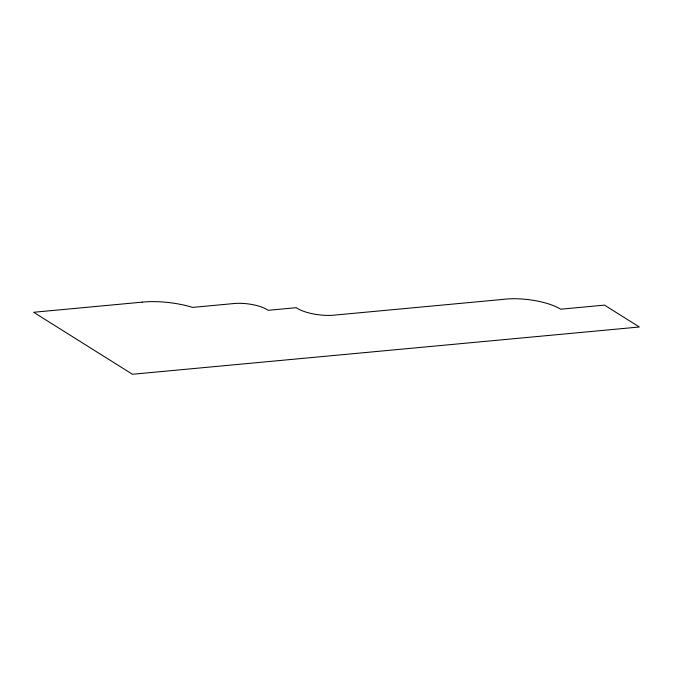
<?xml version="1.0" encoding="UTF-8"?>
<svg xmlns="http://www.w3.org/2000/svg" width="673" height="673" viewBox="0 0 673 673"><rect width="100%" height="100%" fill="white"/><g stroke="black" fill="none" stroke-linecap="round" stroke-linejoin="round"><path stroke-width="1.01" d="M142.171 302.152L33.65 312.272L132.446 374.264L639.35 327.002L604.48 305.121L560.702 309.201A40.279 12.913 7.1 0 0 502.773 299.426L335.726 314.998A26.928 8.631 7.1 0 1 296.271 307.679L268.14 310.303A24.178 7.756 7.1 0 0 234.086 303.531L192.613 307.393A47.539 15.243 7.1 0 0 142.171 302.152"/></g></svg>
